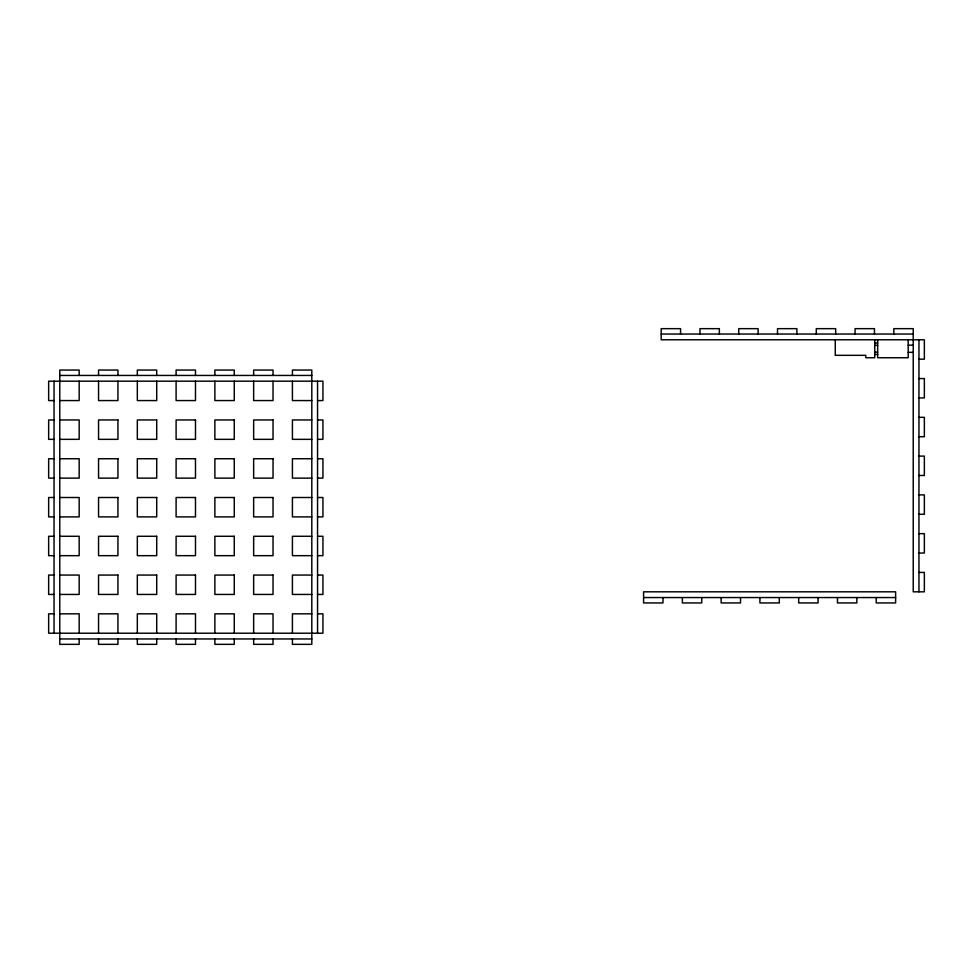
<?xml version="1.0" encoding="UTF-8"?>
<svg xmlns="http://www.w3.org/2000/svg" width="973" height="973" viewBox="0 0 973 973"><rect width="100%" height="100%" fill="white"/><g stroke="black" fill="none" stroke-linecap="round" stroke-linejoin="round"><path stroke-width="1.46" d="M661.19 334.043L913.221 334.043M874.751 343.055L877.622 343.055M908.198 345.172L913.221 345.172M874.751 345.354L877.622 345.354M874.751 352.165L877.622 352.165M908.198 352.348L913.221 352.348M874.751 354.464L877.622 354.464M918.962 359.171L924.35 359.171L924.35 339.784L661.19 339.784L661.19 328.655L680.577 328.655L680.577 334.043M59.779 375.444L311.81 375.444M918.962 378.558L924.35 378.558L924.35 397.945L918.962 397.945M54.038 400.572L48.65 400.572L48.65 381.185L322.939 381.185L322.939 400.572L317.551 400.572M59.779 400.572L79.166 400.572L79.166 381.185M311.81 400.572L292.423 400.572L292.423 381.185M918.962 417.332L924.35 417.332L924.35 436.719L918.962 436.719M54.038 419.959L48.65 419.959L48.65 439.346L54.038 439.346M59.779 419.959L79.166 419.959L79.166 439.346L59.779 439.346M311.81 419.959L292.423 419.959L292.423 439.346L311.81 439.346M317.551 419.959L322.939 419.959L322.939 439.346L317.551 439.346M918.962 456.106L924.35 456.106L924.35 475.493L918.962 475.493M54.038 458.733L48.65 458.733L48.65 478.12L54.038 478.12M59.779 458.733L79.166 458.733L79.166 478.12L59.779 478.12M311.81 458.733L292.423 458.733L292.423 478.12L311.81 478.12M317.551 458.733L322.939 458.733L322.939 478.12L317.551 478.12M918.962 494.88L924.35 494.88L924.35 514.267L918.962 514.267M54.038 497.507L48.65 497.507L48.65 516.894L54.038 516.894M59.779 497.507L79.166 497.507L79.166 516.894L59.779 516.894M311.81 497.507L292.423 497.507L292.423 516.894L311.81 516.894M317.551 497.507L322.939 497.507L322.939 516.894L317.551 516.894M918.962 533.654L924.35 533.654L924.35 553.041L918.962 553.041M54.038 536.281L48.65 536.281L48.65 555.668L54.038 555.668M59.779 536.281L79.166 536.281L79.166 555.668L59.779 555.668M311.81 536.281L292.423 536.281L292.423 555.668L311.81 555.668M317.551 536.281L322.939 536.281L322.939 555.668L317.551 555.668M918.962 572.428L924.35 572.428L924.35 591.815L913.221 591.815L913.221 328.655L893.834 328.655L893.834 334.043M54.038 575.055L48.65 575.055L48.65 594.442L54.038 594.442M59.779 575.055L79.166 575.055L79.166 594.442L59.779 594.442M311.81 575.055L292.423 575.055L292.423 594.442L311.81 594.442M317.551 575.055L322.939 575.055L322.939 594.442L317.551 594.442M643.591 597.556L895.622 597.556M54.038 613.829L48.65 613.829L48.65 633.216L322.939 633.216L322.939 613.829L317.551 613.829M59.779 613.829L79.166 613.829L79.166 633.216M311.81 613.829L292.423 613.829L292.423 633.216M59.779 638.957L311.81 638.957M918.962 339.784L918.962 591.815M908.198 339.784L908.198 357.736L877.682 357.736L877.682 339.784M876.235 597.556L876.235 602.944L895.622 602.944L895.622 591.815L643.591 591.815L643.591 602.944L662.978 602.944L662.978 597.556M874.751 339.784L874.751 357.736L865.775 357.736L865.775 355.327L835.26 355.327L835.26 339.784M874.447 334.043L874.447 328.655L855.06 328.655L855.06 334.043M856.848 597.556L856.848 602.944L837.461 602.944L837.461 597.556M835.673 334.043L835.673 328.655L816.286 328.655L816.286 334.043M818.074 597.556L818.074 602.944L798.687 602.944L798.687 597.556M796.899 334.043L796.899 328.655L777.512 328.655L777.512 334.043M779.3 597.556L779.3 602.944L759.913 602.944L759.913 597.556M758.125 334.043L758.125 328.655L738.738 328.655L738.738 334.043M740.526 597.556L740.526 602.944L721.139 602.944L721.139 597.556M719.351 334.043L719.351 328.655L699.964 328.655L699.964 334.043M701.752 597.556L701.752 602.944L682.365 602.944L682.365 597.556M317.551 381.185L317.551 633.216M292.423 375.444L292.423 370.056L311.81 370.056L311.81 644.345L292.423 644.345L292.423 638.957M273.036 375.444L273.036 370.056L253.649 370.056L253.649 375.444M273.036 381.185L273.036 400.572L253.649 400.572L253.649 381.185M273.036 633.216L273.036 613.829L253.649 613.829L253.649 633.216M273.036 638.957L273.036 644.345L253.649 644.345L253.649 638.957M234.262 375.444L234.262 370.056L214.875 370.056L214.875 375.444M234.262 381.185L234.262 400.572L214.875 400.572L214.875 381.185M234.262 633.216L234.262 613.829L214.875 613.829L214.875 633.216M234.262 638.957L234.262 644.345L214.875 644.345L214.875 638.957M195.488 375.444L195.488 370.056L176.101 370.056L176.101 375.444M195.488 381.185L195.488 400.572L176.101 400.572L176.101 381.185M195.488 633.216L195.488 613.829L176.101 613.829L176.101 633.216M195.488 638.957L195.488 644.345L176.101 644.345L176.101 638.957M156.714 375.444L156.714 370.056L137.327 370.056L137.327 375.444M156.714 381.185L156.714 400.572L137.327 400.572L137.327 381.185M156.714 633.216L156.714 613.829L137.327 613.829L137.327 633.216M156.714 638.957L156.714 644.345L137.327 644.345L137.327 638.957M117.94 375.444L117.94 370.056L98.553 370.056L98.553 375.444M117.94 381.185L117.94 400.572L98.553 400.572L98.553 381.185M117.94 633.216L117.94 613.829L98.553 613.829L98.553 633.216M117.94 638.957L117.94 644.345L98.553 644.345L98.553 638.957M79.166 375.444L79.166 370.056L59.779 370.056L59.779 644.345L79.166 644.345L79.166 638.957M54.038 381.185L54.038 633.216M117.94 419.959L98.553 419.959L98.553 439.346L117.94 439.346L117.94 419.959M156.714 419.959L137.327 419.959L137.327 439.346L156.714 439.346L156.714 419.959M195.488 419.959L176.101 419.959L176.101 439.346L195.488 439.346L195.488 419.959M234.262 419.959L214.875 419.959L214.875 439.346L234.262 439.346L234.262 419.959M273.036 419.959L253.649 419.959L253.649 439.346L273.036 439.346L273.036 419.959M117.94 458.733L98.553 458.733L98.553 478.12L117.94 478.12L117.94 458.733M156.714 458.733L137.327 458.733L137.327 478.12L156.714 478.12L156.714 458.733M195.488 458.733L176.101 458.733L176.101 478.12L195.488 478.12L195.488 458.733M234.262 458.733L214.875 458.733L214.875 478.12L234.262 478.12L234.262 458.733M273.036 458.733L253.649 458.733L253.649 478.12L273.036 478.12L273.036 458.733M117.94 497.507L98.553 497.507L98.553 516.894L117.94 516.894L117.94 497.507M156.714 497.507L137.327 497.507L137.327 516.894L156.714 516.894L156.714 497.507M195.488 497.507L176.101 497.507L176.101 516.894L195.488 516.894L195.488 497.507M234.262 497.507L214.875 497.507L214.875 516.894L234.262 516.894L234.262 497.507M273.036 497.507L253.649 497.507L253.649 516.894L273.036 516.894L273.036 497.507M117.94 536.281L98.553 536.281L98.553 555.668L117.94 555.668L117.94 536.281M156.714 536.281L137.327 536.281L137.327 555.668L156.714 555.668L156.714 536.281M195.488 536.281L176.101 536.281L176.101 555.668L195.488 555.668L195.488 536.281M234.262 536.281L214.875 536.281L214.875 555.668L234.262 555.668L234.262 536.281M273.036 536.281L253.649 536.281L253.649 555.668L273.036 555.668L273.036 536.281M117.94 575.055L98.553 575.055L98.553 594.442L117.94 594.442L117.94 575.055M156.714 575.055L137.327 575.055L137.327 594.442L156.714 594.442L156.714 575.055M195.488 575.055L176.101 575.055L176.101 594.442L195.488 594.442L195.488 575.055M234.262 575.055L214.875 575.055L214.875 594.442L234.262 594.442L234.262 575.055M273.036 575.055L253.649 575.055L253.649 594.442L273.036 594.442L273.036 575.055"/></g></svg>
